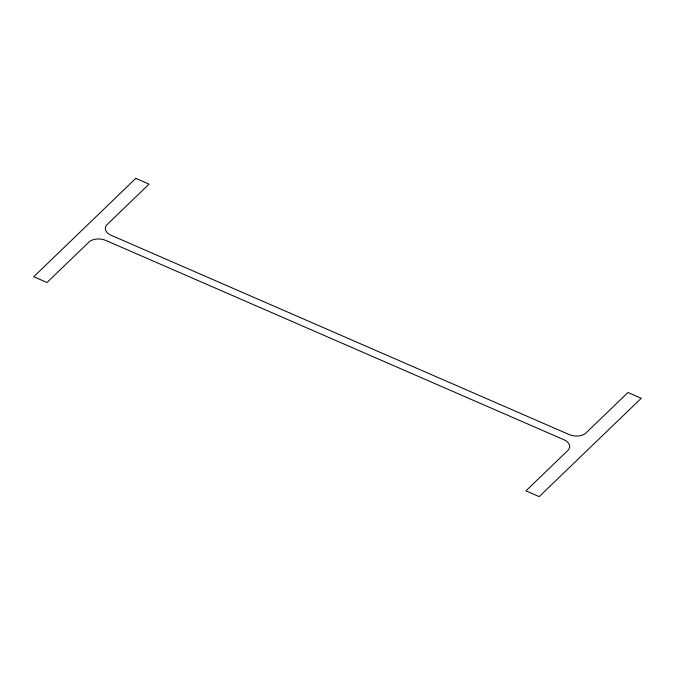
<?xml version="1.0" encoding="UTF-8"?>
<svg xmlns="http://www.w3.org/2000/svg" width="675" height="675" viewBox="0 0 675 675"><rect width="100%" height="100%" fill="white"/><g stroke="black" fill="none" stroke-linecap="round" stroke-linejoin="round"><path stroke-width="1.01" d="M135.818 178.369L33.75 276.733L47.005 282.504L88.982 242.047A12.395 7.627 5.6 0 1 105.95 240.486L563.726 439.653A12.395 7.627 5.6 0 1 567.911 450.411L525.935 490.868L539.182 496.631L641.25 398.267L627.995 392.496L586.018 432.953A12.395 7.627 5.6 0 1 569.05 434.514L111.274 235.347A12.395 7.627 5.6 0 1 107.089 224.589L149.065 184.132L135.818 178.369"/></g></svg>
